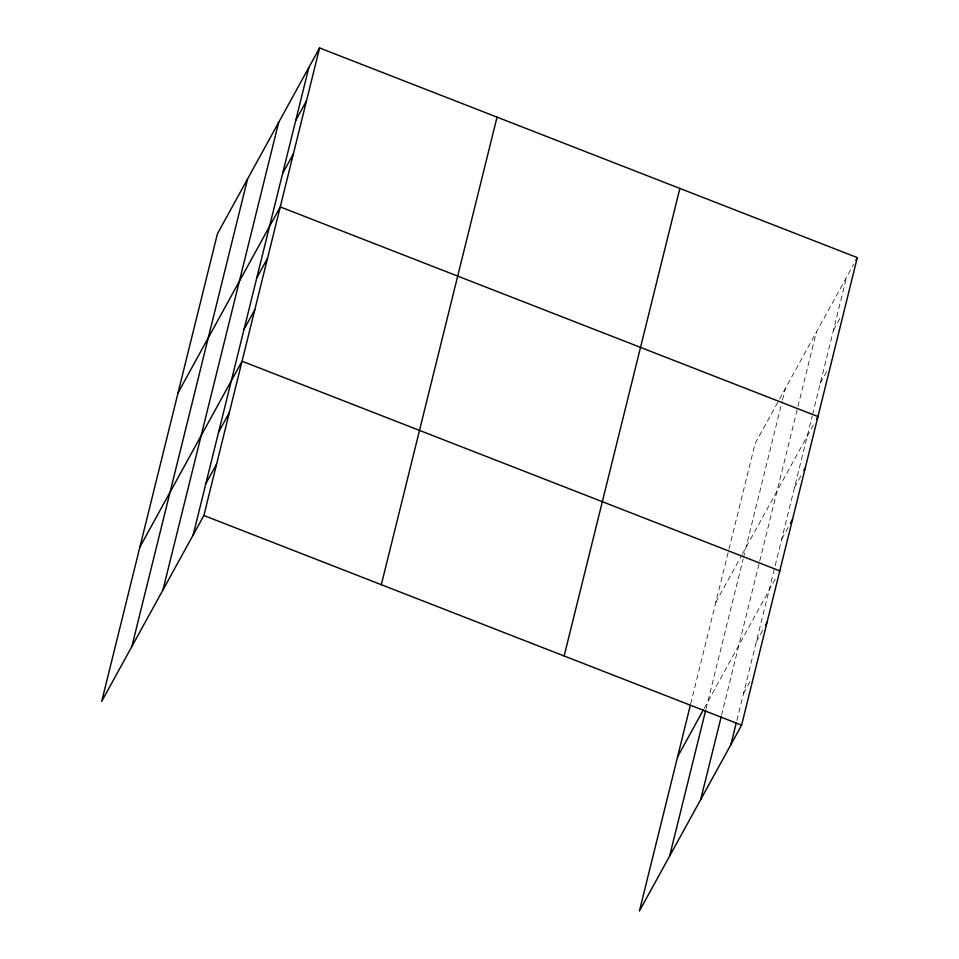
<?xml version="1.0" encoding="UTF-8"?>
<svg xmlns="http://www.w3.org/2000/svg" width="959" height="959" viewBox="0 0 959 959"><rect width="100%" height="100%" fill="white"/><g stroke="black" fill="none" stroke-linecap="round" stroke-linejoin="round"><path stroke-width="0.72" stroke-dasharray="4.79 3.6" d="M690.684 703.894L755.129 443.49L778.84 400.359M706.004 709.001L743.129 559.001M743.489 557.563L782.112 401.485M782.472 400.059L785.301 388.599M721.54 715.306L759.372 562.442M759.732 561.015L797.612 407.947M797.96 406.508L816.397 332.042M736.872 720.425L812.189 416.062M812.549 414.636L846.569 277.151M779.559 399.052L853.738 264.121M833.455 330.136L840.623 317.117M820.341 383.132L826.79 371.409M715.786 602.456L741.655 555.405M742.374 554.098L815.102 421.792M794.496 487.556L801.664 474.525M781.777 538.982L788.933 525.952M704.182 708.401L775.483 578.685M756.315 641.847L762.765 630.123M743.585 693.273L750.741 680.255"/><path stroke-width="1.44" d="M131.863 646.498L247.578 178.937M162.958 589.941L278.673 122.38M193.131 535.05L308.846 67.49M319.587 47.95L217.405 233.828L101.69 701.389L203.871 515.51L319.587 47.95L857.31 257.611L741.595 725.172L639.413 911.05L690.324 705.321M381.322 584.702L497.038 117.142M564.144 655.98L679.871 188.42M669.586 856.159L705.656 710.439M700.681 799.602L721.192 716.745M730.854 744.711L736.164 723.278M295.732 120.474L306.472 100.935M282.617 173.471L293.358 153.931M178.062 392.794L280.244 206.916L817.967 416.578L816.541 419.191M256.772 277.894L267.513 258.355M244.042 329.321L254.794 309.781M139.87 547.098L242.064 361.219L779.787 570.881M218.592 432.185L229.333 412.646M205.861 483.612L216.602 464.084M855.884 260.213L857.31 257.611M803.81 470.617L805.248 468.016M790.36 523.35L792.518 519.442M677.593 756.759L703.462 709.708M765.618 624.908L767.056 622.307M203.871 515.51L741.595 725.172"/></g></svg>
